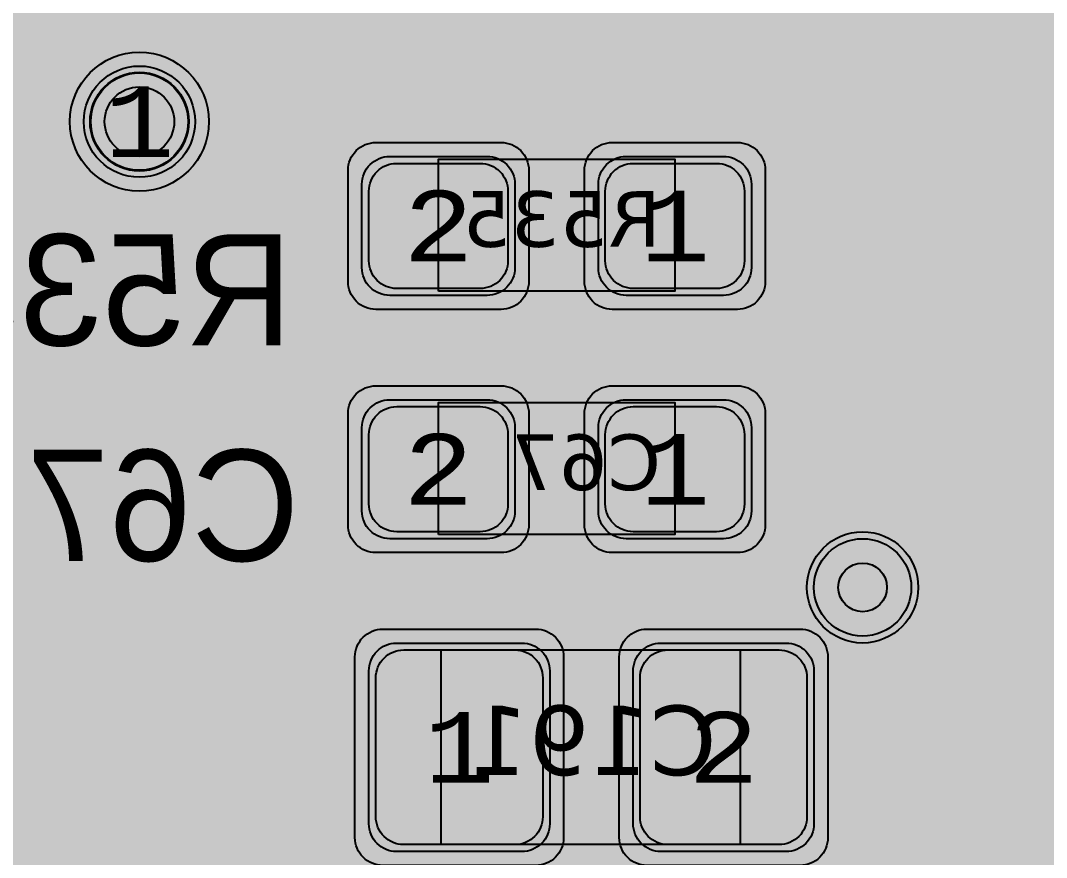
# Model space of a CAD drawing. Extents: x -28 to 199, y -61 to 255.
# Drawn here: x 37.64 to 45.02, y 69.96 to 75.98 of the extents above; entities that cross this region are included whole.
import ezdxf
from ezdxf.enums import TextEntityAlignment as Align

# ---------------------------------------------------------------- set-up
doc = ezdxf.new("R2010")
doc.units = 0
doc.header["$MEASUREMENT"] = 0
for name, color, linetype in [('ASSEMBLY_OUTLINES_BTM', 191, 'CONTINUOUS'), ('ASSEMBLY_PART_NUMBERS_BTM', 191, 'CONTINUOUS'), ('ASSEMBLY_REF_DES_BTM', 191, 'CONTINUOUS'), ('DRILL_DRAWING', 21, 'CONTINUOUS'), ('GENERATED_SILKSCREEN_BTM', 255, 'CONTINUOUS'), ('PART_HOLES_LAYER_2', 30, 'CONTINUOUS'), ('PART_HOLES_LAYER_3', 30, 'CONTINUOUS'), ('PART_HOLES_LAYER_BOTTOM', 30, 'CONTINUOUS'), ('PART_HOLES_LAYER_TOP', 30, 'CONTINUOUS'), ('PART_PADS_LAYER_2', 230, 'CONTINUOUS'), ('PART_PADS_LAYER_3', 81, 'CONTINUOUS'), ('PART_PADS_LAYER_BOTTOM', 10, 'CONTINUOUS'), ('PART_PADS_LAYER_TOP', 150, 'CONTINUOUS'), ('PART_PADS_SMD_BTM', 10, 'CONTINUOUS'), ('PIN_NUMBERS_BTM', 8, 'CONTINUOUS'), ('PIN_NUMBERS_TOP', 8, 'CONTINUOUS'), ('PLACEMENT_OUTLINES_BTM', 222, 'CONTINUOUS'), ('PLANE_DATA_LAYER_2', 230, 'CONTINUOUS'), ('PLANE_DATA_LAYER_BOTTOM', 10, 'CONTINUOUS'), ('PLANE_DATA_LAYER_TOP', 150, 'CONTINUOUS'), ('PLANE_SHAPES_LAYER_2', 230, 'CONTINUOUS'), ('PLANE_SHAPES_LAYER_3', 81, 'CONTINUOUS'), ('PLANE_SHAPES_LAYER_BOTTOM', 10, 'CONTINUOUS'), ('PLANE_SHAPES_LAYER_TOP', 150, 'CONTINUOUS'), ('SILKSCREEN_OUTLINES_BTM', 211, 'CONTINUOUS'), ('SILKSCREEN_REF_DES_BTM', 211, 'CONTINUOUS'), ('SOLDERMASK_PADS_BTM', 12, 'CONTINUOUS'), ('SOLDERMASK_PADS_TOP', 180, 'CONTINUOUS'), ('SOLDERPASTE_PADS_BTM', 12, 'CONTINUOUS'), ('TRACES_LAYER_2', 230, 'CONTINUOUS'), ('TRACES_LAYER_BOTTOM', 10, 'CONTINUOUS'), ('VIA_HOLES_LAYER_2', 30, 'CONTINUOUS'), ('VIA_HOLES_LAYER_3', 30, 'CONTINUOUS'), ('VIA_HOLES_LAYER_BOTTOM', 30, 'CONTINUOUS'), ('VIA_HOLES_LAYER_TOP', 30, 'CONTINUOUS'), ('VIA_PADS_LAYER_2', 230, 'CONTINUOUS'), ('VIA_PADS_LAYER_3', 81, 'CONTINUOUS'), ('VIA_PADS_LAYER_BOTTOM', 10, 'CONTINUOUS'), ('VIA_PADS_LAYER_TOP', 150, 'CONTINUOUS')]:
    doc.layers.add(name, color=color, linetype=linetype)
doc.styles.add('COURIER_NEW', font='COUR.TTF')
doc.styles.add('VERDANA', font='verdana.TTF')
doc.styles.add('VERIBEST_GERBER_0', font='txt')

msp = doc.modelspace()

# ---------------------------------------------------------------- hatches: boundary and pattern name
at = {"layer": 'ASSEMBLY_OUTLINES_BTM'}
h = msp.add_hatch(color=256, dxfattribs=at)
edge = h.paths.add_edge_path()
edge.add_arc((38.5, 75.25), 0.5, 0, 360)
at = {"layer": 'PART_HOLES_LAYER_2'}
h = msp.add_hatch(color=256, dxfattribs=at)
edge = h.paths.add_edge_path()
edge.add_arc((38.5, 75.25), 0.25, 0, 360)
at = {"layer": 'PART_HOLES_LAYER_3'}
h = msp.add_hatch(color=256, dxfattribs=at)
edge = h.paths.add_edge_path()
edge.add_arc((38.5, 75.25), 0.25, 0, 360)
at = {"layer": 'PART_HOLES_LAYER_BOTTOM'}
h = msp.add_hatch(color=256, dxfattribs=at)
edge = h.paths.add_edge_path()
edge.add_arc((38.5, 75.25), 0.25, 0, 360)
at = {"layer": 'PART_HOLES_LAYER_TOP'}
h = msp.add_hatch(color=256, dxfattribs=at)
edge = h.paths.add_edge_path()
edge.add_arc((38.5, 75.25), 0.25, 0, 360)
at = {"layer": 'PLANE_DATA_LAYER_2'}
h = msp.add_hatch(color=256, dxfattribs=at)
h.paths.add_polyline_path([(65.369302, 64.298799, -0.1463683674203885), (65.356784, 64.256954, 0.1463718273861734), (65.25, 63.9, 0.0863646660514256), (65.288214, 63.680414, -0.5191535251375334), (65.216494, 63.578472), (62.153101, 63.578472, 0.1989122151386115), (61.799548, 63.432025), (61.285791, 62.918268, -0.1989133663344686), (61.231909, 62.89595), (59.719998, 62.89595, -0.1989133663344515), (59.666116, 62.918268), (58.656252, 63.928132, 0.1989122151386167), (58.302699, 64.074579), (54.346907, 64.074579, -0.1989133663344758), (54.293025, 64.096897), (41.286369, 77.103553, 0.1989122151386104), (40.932816, 77.25), (38.853893, 77.25, -0.1385740107174436), (38.814013, 77.261269, 1.7877343018547802), (38.814013, 76.238731, -0.1385740107174436), (38.853893, 76.25), (40.694146, 76.25, -0.1989133663344516), (40.748028, 76.227682), (53.754684, 63.221026, 0.1989122151386167), (54.108237, 63.074579), (58.064029, 63.074579, -0.1989133663344758), (58.117911, 63.052261), (59.03997, 62.130202, -0.198909955685367), (59.062288, 62.076321), (59.062288, 62.07632, -0.414213562373095), (58.986088, 62.00012), (53.062481, 62.00012, -0.1989133663344686), (53.008599, 62.022438), (50.684772, 64.346265, 0.1989122151386141), (50.331219, 64.492712), (44.092712, 64.492712, 0.1989122151386104), (43.739159, 64.346265), (42.458985, 63.066091, -0.1650613667127268), (42.415061, 63.044426, 0.3763303779115919), (41.85, 62.4), (41.85, 62.399999, 0.9365272391993972), (43.144426, 62.31506, -0.165064708036731), (43.166091, 62.358985), (44.2775, 63.470394, -0.1989133663344515), (44.331382, 63.492712), (50.092549, 63.492712, -0.1989133663344758), (50.146431, 63.470394), (52.470257, 61.146567, 0.010332030357602), (52.485166, 61.132262, -0.6832300887908375), (52.433557, 61), (52.365446, 61, -0.1989133663344686), (52.311564, 61.022318), (50.775518, 62.558364, -0.0658860954308265), (50.763357, 62.574236, 1.3050575172076655), (49.875764, 61.686643, -0.0658860954308265), (49.891636, 61.674482), (50.436036, 61.130082, -0.198909955685367), (50.458354, 61.076201), (50.458354, 61.0762, -0.414213562373095), (50.382154, 61), (40.8262, 61, -0.414213562373095), (40.75, 61.0762), (40.75, 64.749992, 0.414213562373095), (40.749992, 64.75), (37.3262, 64.75, -0.414213562373095), (37.25, 64.8262), (37.25, 74.499992, 0.414213562373095), (37.249992, 74.5), (35.3262, 74.5, -0.414213562373095), (35.25, 74.5762), (35.25, 78.6738, -0.414213562373095), (35.3262, 78.75), (48.75, 78.749998), (50.46844, 78.749998, -0.1989133663344687), (50.522322, 78.72768), (54.477681, 74.772322, -0.1989099556853841), (54.499999, 74.718441), (54.499999, 68.782922, -0.6681819935815638), (54.369917, 68.729041), (53.022318, 70.07664, -0.198909955685367), (53, 70.130521), (53, 73.858005, -0.1650596066755281), (53.015739, 73.904383, 2.027417443028252), (51.984261, 73.904383, -0.1650596066755281), (52, 73.858005), (52, 69.891852, 0.1989122151386168), (52.146447, 69.538299), (54.477682, 67.207064, -0.198909955685367), (54.5, 67.153183), (54.5, 66.500008, 0.414213562373095), (54.500008, 66.5), (55.153182, 66.5, -0.1989133663344687), (55.207064, 66.477682), (57.163299, 64.521447, 0.1989122151386115), (57.516852, 64.375), (65.293102, 64.375, -0.414213562373095), (65.369302, 64.2988)], flags=0)
h.paths.add_polyline_path([(37.9, 75.25, -0.9999999999999999), (39.1, 75.25, -0.9999999999999999)], flags=0)
h.paths.add_polyline_path([(48.75, 70.75, -0.9999999999999999), (51.75, 70.75, -0.9999999999999999)], flags=0)
at = {"layer": 'PLANE_DATA_LAYER_BOTTOM'}
h = msp.add_hatch(color=256, dxfattribs=at)
h.paths.add_polyline_path([(104.25, 88.8262, -0.414213562373095), (104.1738, 88.75), (100.500008, 88.75, 0.414213562373095), (100.5, 88.749992), (100.5, 82.532603, -0.1989099556853327), (100.477682, 82.478722), (100.271278, 82.272318, -0.1989133663344827), (100.217396, 82.25), (67.750008, 82.25, 0.414213562373095), (67.75, 82.249992), (67.75, 77.0762, -0.414213562373095), (67.6738, 77), (66.500008, 77, 0.414213562373095), (66.5, 76.999992), (66.5, 66.5762, -0.414213562373095), (66.4238, 66.5), (54.5762, 66.5, -0.414213562373095), (54.5, 66.5762), (54.5, 75.749992, 0.414213562373095), (54.499992, 75.75), (44.5762, 75.75, -0.414213562373095), (44.5, 75.8262), (44.5, 77.6738, -0.414213562373095), (44.5762, 77.75), (66.4238, 77.75, -0.414213562373095), (66.5, 77.6738), (66.5, 77.250008, 0.414213562373095), (66.500008, 77.25), (67.499992, 77.25, 0.414213562373095), (67.5, 77.250008), (67.5, 82.4238, -0.414213562373095), (67.5762, 82.5), (100.249992, 82.5, 0.414213562373095), (100.25, 82.500008), (100.25, 97.0738, -0.414213562373095), (100.3262, 97.15), (101.5, 97.15, 0.414213562373095), (101.95, 97.6), (101.95, 99.9, 0.414213562373095), (101.5, 100.35), (100.3262, 100.35, -0.414213562373095), (100.25, 100.4262), (100.25, 102.1738, -0.414213562373095), (100.3262, 102.25), (104.1738, 102.25, -0.414213562373095), (104.25, 102.1738)], flags=0)
h.paths.add_polyline_path([(64.25, 68, 0.414213562373095), (65, 68.75), (65, 76.75, 0.414213562373095), (64.25, 77.5), (57.25, 77.5, 0.414213562373095), (56.5, 76.75), (56.5, 68.75, 0.414213562373095), (57.25, 68)], flags=0)
at = {"layer": 'PLANE_DATA_LAYER_TOP'}
h = msp.add_hatch(color=256, dxfattribs=at)
h.paths.add_polyline_path([(111.75, 80.8262, -0.414213562373095), (111.6738, 80.75), (109.250008, 80.75, 0.414213562373095), (109.25, 80.749992), (109.25, 74.5762, -0.414213562373095), (109.1738, 74.5), (106.250008, 74.5, 0.414213562373095), (106.25, 74.499992), (106.25, 58.5762, -0.414213562373095), (106.1738, 58.5), (91.260998, 58.5, -0.8191892513055452), (91.231587, 58.646495, 4.980872284116067), (90.768413, 58.646495, -0.8191892513055452), (90.739002, 58.5), (85.627645, 58.5, -0.7052298689045091), (85.579454, 58.635226, 2.806069179206526), (84.820546, 58.635226, -0.7052298689045632), (84.772355, 58.5), (74.738091, 58.5, -0.414213562373095), (74.661891, 58.5762), (74.661891, 58.576202, -0.0845267741895575), (74.666185, 58.60142, 1.1846780877137952), (73.5, 58.8, 0.156168028646284), (73.611557, 58.451541, -0.1561673594429766), (73.625725, 58.407287), (73.625725, 58.407286, -0.1989099556853499), (73.603407, 58.353405), (71.05268, 55.802678, -0.4272207627312284), (70.942589, 55.805111, 1.0451882421740346), (70.094889, 54.957411, -0.2104215113746756), (70.11964, 54.901202), (70.11964, 54.901201, -0.1989099556853499), (70.097322, 54.84732), (67.846595, 52.596593, -0.3664644965078018), (67.748459, 52.588443, 0.6098299178732617), (66.8, 52.1, 0.156168028646284), (66.911557, 51.751541, -0.1561673594429766), (66.925725, 51.707287), (66.925725, 51.707286, -0.198909955685367), (66.903407, 51.653405), (58.272322, 43.02232, -0.1989133663344686), (58.21844, 43.000002), (57.651201, 43.000001, -0.414213562373095), (57.575001, 43.076201), (57.575001, 43.090922, -0.3495987658072757), (57.634162, 43.165193, 8.831212691112645), (57.365839, 43.165192, -0.3496059429713885), (57.425001, 43.090921), (57.425001, 43.0762, -0.414213562373095), (57.348801, 43), (57.250008, 43, 0.414213562373095), (57.25, 42.999992), (57.25, 32.000008, 0.414213562373095), (57.250008, 32), (62.4238, 32, -0.414213562373095), (62.5, 31.9238), (62.5, 21.3262, -0.414213562373095), (62.4238, 21.25), (54.8262, 21.25, -0.414213562373095), (54.75, 21.3262), (54.75, 58.249992, 0.414213562373095), (54.749992, 58.25), (41.0762, 58.25, -0.414213562373095), (41, 58.3262), (41, 64.999992, 0.414213562373095), (40.999992, 65), (35.5762, 65, -0.414213562373095), (35.5, 65.0762), (35.5, 77.6738, -0.414213562373095), (35.5762, 77.75), (37.9, 77.75), (41.644816, 77.749999, -0.097042777552727), (41.673572, 77.744365, 0.1959338524423953), (42.126428, 77.744365, -0.097042777552727), (42.155184, 77.749999), (43.1488, 77.749999, -0.414213562373095), (43.225, 77.673799), (43.225, 77.659079, -0.349598765807256), (43.165839, 77.584808, 8.831237411175364), (43.434161, 77.584808, -0.3495987658072816), (43.375, 77.659079), (43.375, 77.673799, -0.414213562373095), (43.4512, 77.749999), (48.75, 77.749998), (51.46844, 77.749998, -0.1989133663344687), (51.522322, 77.72768), (53.823515, 75.426487, -0.1989099556853327), (53.845833, 75.372606), (53.845833, 75.372605, -0.4447620489809358), (53.761786, 75.29681, 0.4328609731468924), (53.100478, 74.723943, -0.6908505378841184), (52.965252, 74.678868, 5.469559793701535), (53.099522, 74.276058, -0.690854296099147), (53.234748, 74.321132, 0.7057044927876465), (54.3, 74.699999), (54.3, 74.7, 0.0257956084643915), (54.29681, 74.761786, -0.0257922108060338), (54.296405, 74.769632), (54.296405, 74.769634, -0.6681819935815638), (54.426487, 74.823515), (54.47768, 74.772322, -0.198909955685367), (54.499998, 74.718441), (54.499998, 74.71844), (54.5, 66.500008, 0.414213562373095), (54.500008, 66.5), (58.539002, 66.5, -0.8191892513055452), (58.568413, 66.353505, 4.980872284116137), (59.031587, 66.353505, -0.8191892513055452), (59.060998, 66.5), (64.339002, 66.5, -0.8191892513054732), (64.368413, 66.353505, 4.980872284116205), (64.831587, 66.353505, -0.8191892513055452), (64.860998, 66.5), (66.499992, 66.5, 0.414213562373095), (66.5, 66.500008), (66.5, 69.639002, -0.819178711171439), (66.646495, 69.668413, 0.8191874026406359), (67.8, 69.899999), (67.8, 69.900001, 0.8191874026406359), (66.646495, 70.131587, -0.8191787111715169), (66.5, 70.160998), (66.5, 73.539002, -0.8191787111715169), (66.646495, 73.568413, 0.8191874026406359), (67.8, 73.799999), (67.8, 73.800001, 0.8191874026406268), (66.646495, 74.031587, -0.8191787111715887), (66.5, 74.060998), (66.5, 76.139002, -0.819178711171439), (66.646495, 76.168413, 0.6680589136901456), (67.755068, 76.172186, -0.6118675271671993), (67.890295, 76.183455, 2.2763893884955824), (68.127795, 77.0347, -0.3496070428872791), (68.034767, 77.053729), (68.017742, 77.074091, -0.1758758847909364), (68, 77.122969), (68, 81.006368, -0.5692974724252954), (68.112689, 81.073263, 0.3131902069108925), (68.793238, 81.146829, -0.5611690582058941), (68.917195, 81.107388, 1.7916596536806344), (69.634161, 81.834808, -0.3495987658072816), (69.575, 81.909079), (69.575, 81.9238, -0.414213562373095), (69.6512, 82), (70.406367, 82, -0.414213562373095), (70.482567, 81.9238), (70.482567, 81.923799, -0.125487114009819), (70.473263, 81.887311, 1.6845447419885715), (71.526737, 81.887311, -0.1254871140098189), (71.517433, 81.923799), (71.517433, 81.9238, -0.414213562373095), (71.593633, 82), (73.306367, 82, -0.414213562373095), (73.382567, 81.9238), (73.382567, 81.923799, -0.125487114009819), (73.373263, 81.887311, 1.6845447419885604), (74.426737, 81.887311, -0.1254871140098189), (74.417433, 81.923799), (74.417433, 81.9238, -0.414213562373095), (74.493633, 82), (79.206367, 82, -0.414213562373095), (79.282567, 81.9238), (79.282567, 81.923799, -0.125487114009819), (79.273263, 81.887311, 1.6845447419885715), (80.326737, 81.887311, -0.1254871140098189), (80.317433, 81.923799), (80.317433, 81.9238, -0.414213562373095), (80.393633, 82), (82.306367, 82, -0.414213562373095), (82.382567, 81.9238), (82.382567, 81.923799, -0.125487114009819), (82.373263, 81.887311, 1.6845447419885604), (83.426737, 81.887311, -0.1254871140098189), (83.417433, 81.923799), (83.417433, 81.9238, -0.414213562373095), (83.493633, 82), (84.906367, 82, -0.414213562373095), (84.982567, 81.9238), (84.982567, 81.923799, -0.125487114009819), (84.973263, 81.887311, 1.6845447419885715), (86.026737, 81.887311, -0.1254871140098189), (86.017433, 81.923799), (86.017433, 81.9238, -0.414213562373095), (86.093633, 82), (87.206367, 82, -0.414213562373095), (87.282567, 81.9238), (87.282567, 81.923799, -0.125487114009819), (87.273263, 81.887311, 1.6845447419885715), (88.326737, 81.887311, -0.1254871140098189), (88.317433, 81.923799), (88.317433, 81.9238, -0.414213562373095), (88.393633, 82), (89.506367, 82, -0.414213562373095), (89.582567, 81.9238), (89.582567, 81.923799, -0.125487114009819), (89.573263, 81.887311, 1.6845447419885604), (90.626737, 81.887311, -0.1254871140098189), (90.617433, 81.923799), (90.617433, 81.9238, -0.414213562373095), (90.693633, 82), (92.506367, 82, -0.414213562373095), (92.582567, 81.9238), (92.582567, 81.923799, -0.125487114009819), (92.573263, 81.887311, 1.6845447419885604), (93.626737, 81.887311, -0.1254871140098189), (93.617433, 81.923799), (93.617433, 81.9238, -0.414213562373095), (93.693633, 82), (95.006367, 82, -0.414213562373095), (95.082567, 81.9238), (95.082567, 81.923799, -0.125487114009819), (95.073263, 81.887311, 1.6845447419885604), (96.126737, 81.887311, -0.1254871140098189), (96.117433, 81.923799), (96.117433, 81.9238, -0.414213562373095), (96.193633, 82), (98.006367, 82, -0.414213562373095), (98.082567, 81.9238), (98.082567, 81.923799, -0.125487114009819), (98.073263, 81.887311, 1.6845447419885604), (99.126737, 81.887311, -0.1254871140098189), (99.117433, 81.923799), (99.117433, 81.9238, -0.414213562373095), (99.193633, 82), (100.999992, 82, 0.414213562373095), (101, 82.000008), (101, 83.506368, -0.5692974724252954), (101.112689, 83.573263, 1.6845419344154215), (101.112689, 84.626737, -0.5692974724253249), (101, 84.693632), (101, 85.506368, -0.5692974724252954), (101.112689, 85.573263, 0.7482378460620283), (101.926737, 86.387311, -0.1254871140098189), (101.917433, 86.423799), (101.917433, 86.4238, -0.414213562373095), (101.993633, 86.5), (106.499992, 86.5, 0.414213562373095), (106.5, 86.500008), (106.5, 87.806368, -0.5692974724253249), (106.612689, 87.873263, 1.6845419344154215), (106.612689, 88.926737, -0.5692974724252955), (106.5, 88.993632), (106.5, 93.406368, -0.5692974724252954), (106.612689, 93.473263, 0.5692943080699557), (107.5, 94), (107.5, 94.000001, 0.1709766412307431), (107.367539, 94.376043, -0.6297966940639971), (107.426916, 94.5), (108.260758, 94.5, -0.5383921361414342), (108.330801, 94.393793, 1.5163124244314785), (110.169199, 94.393793, -0.5383921361414342), (110.239242, 94.5), (110.4238, 94.5, -0.414213562373095), (110.5, 94.4238), (110.5, 88.264721, -0.1989099556853327), (110.477682, 88.21084), (109.188284, 86.921442, -0.2121765103082068), (109.130525, 86.899223, 0.840199213847622), (108.867796, 85.746754, -0.4719753211119933), (108.901602, 85.634066, 0.1487064000211908), (108.8, 85.300001), (108.8, 85.3, 0.9999999999999999), (110, 85.3, 0.0464115283870988), (109.989705, 85.410671, -0.0464145013318578), (109.988397, 85.424727), (109.988397, 85.424728, -0.4296417848251862), (110.068587, 85.500823, 0.138812761679958), (110.387311, 85.573263, -0.5692974724252954), (110.5, 85.506368), (110.5, 84.578893, -0.1989099556853327), (110.477682, 84.525012), (104.101988, 78.149318, -0.1989133663344686), (104.048106, 78.127), (95.48072, 78.127, 0.1989121654681736), (95.214141, 78.016579), (92.79688, 75.599318, -0.1989133663344686), (92.742998, 75.577), (88.101853, 75.577, -0.2121757463619588), (88.0453, 75.60213, 0.6867435445248404), (87, 75.200001), (87, 75.199999, 0.6867435445248404), (88.0453, 74.79787, -0.2121757463619228), (88.101853, 74.823), (92.93072, 74.823, 0.1989121654681668), (93.197299, 74.933421), (95.61456, 77.350682, -0.1989133663344687), (95.668442, 77.373), (104.235828, 77.373, 0.1989121654681737), (104.502407, 77.483421), (110.369918, 83.350932, -0.6681819935815638), (110.5, 83.297051), (110.5, 82.000008, 0.414213562373095), (110.500008, 82), (111.6738, 82, -0.414213562373095), (111.75, 81.9238)], flags=0)
h.paths.add_polyline_path([(37.9, 75.25, -0.9999999999999999), (39.1, 75.25, -0.9999999999999999)], flags=0)
h.paths.add_polyline_path([(37.9, 76.75, -0.9999999999999999), (39.1, 76.75, -0.9999999999999999)], flags=0)
h.paths.add_polyline_path([(41.9, 62.4, -0.9999999999999999), (43.1, 62.4, -0.9999999999999999)], flags=0)
h.paths.add_polyline_path([(43.1, 71.9, -0.9999999999999999), (44.300000000000004, 71.9, -0.9999999999999999)], flags=0)
h.paths.add_polyline_path([(49.6, 62.25, -0.9999999999999999), (50.800000000000004, 62.25, -0.9999999999999999)], flags=0)
h.paths.add_polyline_path([(49.8, 65.3, -0.9999999999999999), (51, 65.3, -0.9999999999999999)], flags=0)
h.paths.add_polyline_path([(48.75, 70.75, -0.9999999999999999), (51.75, 70.75, -0.9999999999999999)], flags=0)
h.paths.add_polyline_path([(53.1, 65.8, -0.9999999999999999), (54.300000000000004, 65.8, -0.9999999999999999)], flags=0)
h.paths.add_polyline_path([(53.1, 70, -0.9999999999999999), (54.300000000000004, 70, -0.9999999999999999)], flags=0)
h.paths.add_polyline_path([(56.199999999999996, 52.7, -0.9999999999999999), (57.4, 52.7, -0.9999999999999999)], flags=0)
h.paths.add_polyline_path([(56.6, 62.5, -0.9999999999999999), (57.800000000000004, 62.5, -0.9999999999999999)], flags=0)
h.paths.add_polyline_path([(57.449999999999996, 25.95, -0.9999999999999999), (58.65, 25.95, -0.9999999999999999)], flags=0)
h.paths.add_polyline_path([(58.25, 47.25, -0.9999999999999999), (61.25, 47.25, -0.9999999999999999)], flags=0)
h.paths.add_polyline_path([(60.1, 63.5, -0.9999999999999999), (61.300000000000004, 63.5, -0.9999999999999999)], flags=0)
h.paths.add_polyline_path([(61.9, 53.8, -0.9999999999999999), (63.1, 53.8, -0.9999999999999999)], flags=0)
h.paths.add_polyline_path([(63.99999999999999, 52, -0.9999999999999999), (65.19999999999999, 52, -0.9999999999999999)], flags=0)
h.paths.add_polyline_path([(65.10000000000001, 61.5, -0.9999999999999999), (66.3, 61.5, -0.9999999999999999)], flags=0)
h.paths.add_polyline_path([(65.30000000000001, 63.9, -0.9999999999999999), (66.5, 63.9, -0.9999999999999999)], flags=0)
h.paths.add_polyline_path([(66.60000000000001, 65.8, -0.9999999999999999), (67.8, 65.8, -0.9999999999999999)], flags=0)
h.paths.add_polyline_path([(67.4, 67.9, -0.9999999999999999), (68.6, 67.9, -0.9999999999999999)], flags=0)
h.paths.add_polyline_path([(70.9, 76.6, -0.9999999999999999), (72.1, 76.6, -0.9999999999999999)], flags=0)
h.paths.add_polyline_path([(71.80000000000001, 71.2, -0.9999999999999999), (73, 71.2, -0.9999999999999999)], flags=0)
h.paths.add_polyline_path([(71.95, 78.1, -0.9999999999999999), (73.14999999999999, 78.1, -0.9999999999999999)], flags=0)
h.paths.add_polyline_path([(73.60000000000001, 61.7, -0.9999999999999999), (74.8, 61.7, -0.9999999999999999)], flags=0)
h.paths.add_polyline_path([(74.7, 75.2, -0.9999999999999999), (75.89999999999999, 75.2, -0.9999999999999999)], flags=0)
h.paths.add_polyline_path([(77, 79.1, -0.9999999999999999), (78.19999999999999, 79.1, -0.9999999999999999)], flags=0)
h.paths.add_polyline_path([(80.4, 70.75, -0.9999999999999999), (81.6, 70.75, -0.9999999999999999)], flags=0)
h.paths.add_polyline_path([(81.711979, 59.850951, 3.11710032316846), (81.711979, 60.549049, -0.5142243253660422), (81.588021, 60.549049, 3.11710032316846), (81.588021, 59.850951, -0.5142243253660421)], flags=0)
h.paths.add_polyline_path([(83.10000000000001, 71.1, -0.9999999999999999), (84.3, 71.1, -0.9999999999999999)], flags=0)
h.paths.add_polyline_path([(83.4, 76.65, -0.9999999999999999), (84.6, 76.65, -0.9999999999999999)], flags=0)
h.paths.add_polyline_path([(84.9, 67.75, -0.9999999999999999), (86.1, 67.75, -0.9999999999999999)], flags=0)
h.paths.add_polyline_path([(85.10000000000001, 69.85, -0.9999999999999999), (86.3, 69.85, -0.9999999999999999)], flags=0)
h.paths.add_polyline_path([(86, 71.4, -0.9999999999999999), (87.19999999999999, 71.4, -0.9999999999999999)], flags=0)
h.paths.add_polyline_path([(87.226612, 78.223985, -0.5393332197642511), (87.182591, 78.343481, 2.6149685368234787), (86.398499, 78.181255, -0.2671722895712593), (86.436408, 78.115375), (86.436408, 78.115374, -0.237882998012536), (86.405508, 78.054101, 4.55071419752877)], flags=0)
h.paths.add_polyline_path([(86.9, 73.6, -0.9999999999999999), (88.1, 73.6, -0.9999999999999999)], flags=0)
h.paths.add_polyline_path([(87.10000000000001, 61.4, -0.9999999999999999), (88.3, 61.4, -0.9999999999999999)], flags=0)
h.paths.add_polyline_path([(88.60000000000001, 66.35, -0.9999999999999999), (89.8, 66.35, -0.9999999999999999)], flags=0)
h.paths.add_polyline_path([(88.60000000000001, 70.95, -0.9999999999999999), (89.8, 70.95, -0.9999999999999999)], flags=0)
h.paths.add_polyline_path([(90.2, 62.4, -0.9999999999999999), (91.39999999999999, 62.4, -0.9999999999999999)], flags=0)
h.paths.add_polyline_path([(91.9, 67.8, -0.9999999999999999), (93.1, 67.8, -0.9999999999999999)], flags=0)
h.paths.add_polyline_path([(93.10000000000001, 60.2, -0.9999999999999999), (94.3, 60.2, -0.9999999999999999)], flags=0)
h.paths.add_polyline_path([(93.5, 68.4, -0.9999999999999999), (94.69999999999999, 68.4, -0.9999999999999999)], flags=0)
h.paths.add_polyline_path([(94.60000000000001, 75.3, -0.9999999999999999), (95.8, 75.3, -0.9999999999999999)], flags=0)
h.paths.add_polyline_path([(94.7, 65.5, -0.9999999999999999), (95.89999999999999, 65.5, -0.9999999999999999)], flags=0)
h.paths.add_polyline_path([(95.5, 72.6, -0.9999999999999999), (96.69999999999999, 72.6, -0.9999999999999999)], flags=0)
h.paths.add_polyline_path([(96.10000000000001, 61.5, -0.9999999999999999), (97.3, 61.5, -0.9999999999999999)], flags=0)
h.paths.add_polyline_path([(96.30000000000001, 69.8, -0.9999999999999999), (97.5, 69.8, -0.9999999999999999)], flags=0)
h.paths.add_polyline_path([(96.30000000000001, 76.3, -0.9999999999999999), (97.5, 76.3, -0.9999999999999999)], flags=0)
h.paths.add_polyline_path([(98.2, 80.2, -0.9999999999999999), (99.39999999999999, 80.2, -0.9999999999999999)], flags=0)
h.paths.add_polyline_path([(98.9, 72.3, -0.9999999999999999), (100.1, 72.3, -0.9999999999999999)], flags=0)
h.paths.add_polyline_path([(100.10000000000001, 74.7, -0.9999999999999999), (101.3, 74.7, -0.9999999999999999)], flags=0)
h.paths.add_polyline_path([(101.165934, 65.501602, 0.5998704445959449), (102.1, 65.999999), (102.1, 66, 0.8187209481519998), (100.946754, 66.232204, -0.4719693884571701), (100.834066, 66.198398, 0.5430763090114091), (99.908776, 65.802249, -0.6512916037551323), (99.77355, 65.768443, 0.7140536735921964), (98.7, 65.4), (98.7, 65.399996, 0.917844148640831), (99.891224, 65.29775, -0.6512879159984512), (100.02645, 65.331557, 0.5735581643487523), (101.053246, 65.467796, -0.4719693884571702)], flags=0)
h.paths.add_polyline_path([(100.9, 79.2, -0.9999999999999999), (102.1, 79.2, -0.9999999999999999)], flags=0)
h.paths.add_polyline_path([(103.4, 85.5, -0.9999999999999999), (104.6, 85.5, -0.9999999999999999)], flags=0)
h.paths.add_polyline_path([(103.60000000000001, 79.7, -0.9999999999999999), (104.8, 79.7, -0.9999999999999999)], flags=0)
h.paths.add_polyline_path([(104.80000000000001, 71.9, -0.9999999999999999), (106, 71.9, -0.9999999999999999)], flags=0)
h.paths.add_polyline_path([(105.60000000000001, 81.8, -0.9999999999999999), (106.8, 81.8, -0.9999999999999999)], flags=0)
h.paths.add_polyline_path([(107.5, 83.9, -0.9999999999999999), (108.69999999999999, 83.9, -0.9999999999999999)], flags=0)
h.paths.add_polyline_path([(108.25, 91, -0.9999999999999999), (110.25, 91, -0.9999999999999999)], flags=0)
at = {"layer": 'PLANE_SHAPES_LAYER_2'}
msp.add_hatch(color=256, dxfattribs=at).paths.add_polyline_path([(111.75, 80.75), (110, 80.75), (110, 74), (106.25, 74), (106.25, 58.5), (74.75, 58.5), (67.25, 51), (67.25, 23.75), (56.5, 23.75), (56.5, 31.25), (63.5, 31.25), (63.5, 41.5), (56.5, 41.5), (56.5, 61), (40.75, 61), (40.75, 64.75), (37.25, 64.75), (37.25, 74.5), (35.25, 74.5), (35.25, 78.75), (50.5, 78.75), (54.5, 74.75), (54.5, 66.5), (66.5, 66.5), (66.5, 77), (68, 77), (68, 82), (101, 82), (101, 86.5), (106.5, 86.5), (106.5, 94.5), (110.5, 94.5), (110.5, 82), (111.75, 82)], flags=0)
at = {"layer": 'PLANE_SHAPES_LAYER_3'}
msp.add_hatch(color=256, dxfattribs=at).paths.add_polyline_path([(111.75, 80.75), (110, 80.75), (110, 74), (106.25, 74), (106.25, 58.5), (74.75, 58.5), (67.25, 51), (67.25, 23.75), (56.5, 23.75), (56.5, 31.25), (63.5, 31.25), (63.5, 41.5), (56.5, 41.5), (56.5, 61), (40.75, 61), (40.75, 64.75), (37.25, 64.75), (37.25, 74.5), (35.25, 74.5), (35.25, 78.75), (50.5, 78.75), (54.5, 74.75), (54.5, 66.5), (66.5, 66.5), (66.5, 77), (68, 77), (68, 82), (101, 82), (101, 86.5), (106.5, 86.5), (106.5, 94.5), (110.5, 94.5), (110.5, 82), (111.75, 82)], flags=0)
at = {"layer": 'PLANE_SHAPES_LAYER_TOP'}
msp.add_hatch(color=256, dxfattribs=at).paths.add_polyline_path([(111.75, 80.75), (109.25, 80.75), (109.25, 74.5), (106.25, 74.5), (106.25, 58.5), (59.5, 58.5), (59.5, 44.25), (58.25, 43), (54.75, 43), (54.75, 58.25), (41, 58.25), (41, 65), (35.5, 65), (35.5, 77.75), (51.5, 77.75), (54.5, 74.75), (54.5, 66.5), (66.5, 66.5), (66.5, 77), (68, 77), (68, 82), (101, 82), (101, 86.5), (106.5, 86.5), (106.5, 94.5), (110.5, 94.5), (110.5, 82), (111.75, 82)], flags=0)
at = {"layer": 'VIA_HOLES_LAYER_2'}
h = msp.add_hatch(color=256, dxfattribs=at)
edge = h.paths.add_edge_path()
edge.add_arc((43.7, 71.9), 0.175, 0, 360)
at = {"layer": 'VIA_HOLES_LAYER_3'}
h = msp.add_hatch(color=256, dxfattribs=at)
edge = h.paths.add_edge_path()
edge.add_arc((43.7, 71.9), 0.175, 0, 360)
at = {"layer": 'VIA_HOLES_LAYER_BOTTOM'}
h = msp.add_hatch(color=256, dxfattribs=at)
edge = h.paths.add_edge_path()
edge.add_arc((43.7, 71.9), 0.175, 0, 360)
at = {"layer": 'VIA_HOLES_LAYER_TOP'}
h = msp.add_hatch(color=256, dxfattribs=at)
edge = h.paths.add_edge_path()
edge.add_arc((43.7, 71.9), 0.175, 0, 360)

# ---------------------------------------------------------------- linework, layer by layer
at = {"layer": 'ASSEMBLY_OUTLINES_BTM'}
for points in [[(40.65, 74.03), (40.65, 74.98), (42.35, 74.98), (42.35, 74.03)], [(40.65, 72.28), (40.65, 73.23), (42.35, 73.23), (42.35, 72.28)], [(40.67, 70.05), (40.67, 71.45), (42.82, 71.45), (42.82, 70.05)]]:
    msp.add_lwpolyline(points, close=True, dxfattribs=at)
msp.add_circle((38.5, 75.25), 0.5, dxfattribs=at)
at = {"layer": 'GENERATED_SILKSCREEN_BTM', "const_width": 0.15}
msp.add_lwpolyline([(38, 75.25, -1), (39, 75.25, -1)], format="xyb", close=True, dxfattribs=at)
for points in [[(41.792098, 74.980005, 1.22306e-05), (41.792089, 74.979995), (41.207911, 74.979995, 1.22306e-05), (41.207902, 74.980005), (41.792098, 74.980005)], [(41.783844, 74.029995), (41.216156, 74.029995, 1.1642e-05), (41.216164, 74.030005), (41.783836, 74.030005, 1.1642e-05), (41.783844, 74.029995)], [(41.792098, 73.230005, 1.22306e-05), (41.792089, 73.229995), (41.207911, 73.229995, 1.22306e-05), (41.207902, 73.230005), (41.792098, 73.230005)], [(41.783844, 72.279995), (41.216156, 72.279995, 1.1642e-05), (41.216164, 72.280005), (41.783836, 72.280005, 1.1642e-05), (41.783844, 72.279995)], [(42.019515, 71.450005, 1.10969e-05), (42.019508, 71.449995), (41.480492, 71.449995, 1.10969e-05), (41.480485, 71.450005), (42.019515, 71.450005)], [(42.019515, 70.049995), (41.480485, 70.049995, 1.10969e-05), (41.480492, 70.050005), (42.019508, 70.050005, 1.10969e-05), (42.019515, 70.049995)]]:
    msp.add_lwpolyline(points, format="xyb", dxfattribs=at)
for points in [[(37.5656, 74.3936), (37.824, 74.3936), (37.9544, 74.2872), (37.96, 74.2856), (37.9656, 74.2864), (37.9704, 74.2888), (37.9744, 74.2936), (37.9776, 74.2984), (37.9784, 74.304), (37.9784, 74.3072), (37.9776, 74.3096), (37.976, 74.312), (37.9736, 74.3136), (37.8384, 74.4232), (37.836, 74.424), (37.8336, 74.4248), (37.8328, 74.4256), (37.8296, 74.4264), (37.56, 74.4264)], [(38.5856, 74.1512), (38.5888, 74.1504), (38.5912, 74.1496), (38.5944, 74.148), (38.7032, 74.06), (38.7032, 74.3936), (38.1808, 74.3936), (38.1752, 74.3952), (38.1704, 74.3984), (38.168, 74.404), (38.1672, 74.4096), (38.168, 74.416), (38.1704, 74.4208), (38.1752, 74.4248), (38.1808, 74.4264), (38.7208, 74.4264), (38.7264, 74.4248), (38.7312, 74.4208), (38.7352, 74.416), (38.7368, 74.4104), (38.7368, 74.0256), (38.736, 74.02), (38.7336, 74.016), (38.7304, 74.0136), (38.7248, 74.012), (38.7216, 74.0104), (38.7176, 74.0096), (38.7136, 74.0104), (38.7104, 74.0128), (38.58, 74.1192), (38.3216, 74.1192), (38.1968, 74.0176), (38.1968, 73.76), (38.3216, 73.66), (38.58, 73.66), (38.7104, 73.7656), (38.716, 73.768), (38.7208, 73.768), (38.7264, 73.7648), (38.7304, 73.7608), (38.7336, 73.7552), (38.7352, 73.7496), (38.7344, 73.7464), (38.7336, 73.744), (38.732, 73.7416), (38.7296, 73.74), (38.5944, 73.6296), (38.592, 73.628), (38.5888, 73.628), (38.5856, 73.6264), (38.316, 73.6264), (38.3144, 73.6264), (38.3128, 73.6272), (38.312, 73.6272), (38.3104, 73.628), (38.3088, 73.628), (38.3056, 73.6296), (38.1704, 73.74), (38.168, 73.7424), (38.1672, 73.744), (38.1656, 73.7488), (38.1648, 73.752), (38.1648, 74.0256), (38.1656, 74.0288), (38.1672, 74.0336), (38.1672, 74.0352), (38.1688, 74.036), (38.1696, 74.0376), (38.1704, 74.0392), (38.3056, 74.148), (38.3096, 74.1496), (38.3128, 74.1504), (38.316, 74.1512), (38.5856, 74.1512)], [(38.9256, 74.1224), (38.9232, 74.124), (38.9224, 74.128), (38.9208, 74.132), (38.92, 74.136), (38.92, 74.3008), (38.9208, 74.3048), (38.9224, 74.3072), (38.9224, 74.3096), (38.9232, 74.3104), (38.9248, 74.3112), (38.9256, 74.3128), (39.0616, 74.4232), (39.0656, 74.4248), (39.0688, 74.4256), (39.072, 74.4264), (39.4752, 74.4264), (39.4824, 74.4248), (39.4872, 74.4208), (39.4912, 74.416), (39.4928, 74.4104), (39.4928, 73.6424), (39.4912, 73.636), (39.4872, 73.632), (39.4824, 73.6296), (39.4768, 73.6288), (39.4704, 73.6296), (39.4648, 73.632), (39.4608, 73.636), (39.4592, 73.6424), (39.4592, 74.0104), (39.0832, 74.0104), (38.952, 73.6376), (38.9488, 73.632), (38.9432, 73.6288), (38.9376, 73.628), (38.932, 73.6296), (38.9272, 73.632), (38.9232, 73.636), (38.9216, 73.6416), (38.9224, 73.648), (39.0536, 74.0208), (38.9256, 74.1224)], [(39.4592, 74.3936), (39.0768, 74.3936), (38.952, 74.2928), (38.952, 74.144), (39.0768, 74.0424), (39.4592, 74.0424), (39.4592, 74.3936)], [(37.4144, 74.1224), (37.532, 74.0264), (37.4144, 73.9304)], [(37.564, 74.0104), (37.6968, 74.0104), (37.7032, 74.012), (37.7072, 74.0152), (37.7096, 74.0208), (37.7104, 74.0264), (37.7096, 74.032), (37.7072, 74.0368), (37.7032, 74.0408), (37.6968, 74.0424), (37.564, 74.0424)], [(37.8384, 73.6296), (37.9736, 73.7392), (37.976, 73.7408), (37.9776, 73.7432), (37.9784, 73.7456), (37.9784, 73.748), (37.9776, 73.7536), (37.9744, 73.7592), (37.9704, 73.7632), (37.9656, 73.7664), (37.96, 73.7672), (37.9544, 73.7656), (37.824, 73.6592), (37.5656, 73.6592)], [(37.56, 73.6264), (37.8296, 73.6264), (37.8328, 73.6272), (37.836, 73.628), (37.8384, 73.6296)], [(37.4768, 72.8764), (38.0168, 72.8764), (38.0224, 72.8748), (38.0272, 72.8708), (38.0296, 72.866), (38.0304, 72.8596), (38.0296, 72.854), (38.0272, 72.8484), (38.0224, 72.8444), (38.0168, 72.8436), (37.504, 72.8436), (37.9216, 72.1004)], [(37.9216, 72.1004), (37.9232, 72.0948), (37.9224, 72.0892), (37.9192, 72.0844), (37.9144, 72.0812), (37.9088, 72.0796), (37.9032, 72.0788), (37.8984, 72.0804), (37.8944, 72.0852), (37.4632, 72.8524)], [(38.3568, 72.8732), (38.2224, 72.7636), (38.2192, 72.7596), (38.2176, 72.7532), (38.2184, 72.7484), (38.22, 72.7444), (38.2224, 72.7412), (38.2264, 72.738), (38.2304, 72.7356), (38.2344, 72.7348), (38.2384, 72.7348), (38.2416, 72.7372), (38.3728, 72.8436), (38.632, 72.8436), (38.7552, 72.7428), (38.7552, 72.4556), (38.6464, 72.5444), (38.6432, 72.5452), (38.6416, 72.546), (38.6408, 72.546), (38.6408, 72.5468), (38.6368, 72.5476), (38.3672, 72.5476), (38.364, 72.5468), (38.364, 72.546), (38.3624, 72.546), (38.36, 72.5452), (38.3576, 72.5444), (38.2224, 72.4356), (38.2216, 72.4332), (38.22, 72.4324), (38.2192, 72.4316), (38.2192, 72.43), (38.2176, 72.4244), (38.2168, 72.422), (38.2168, 72.202), (38.2176, 72.198), (38.2192, 72.1948), (38.22, 72.1916), (38.2224, 72.1892), (38.3568, 72.0796), (38.3608, 72.078), (38.3616, 72.0772), (38.364, 72.0772), (38.3648, 72.0764), (38.3656, 72.0764), (38.3672, 72.0764), (38.6368, 72.0764), (38.64, 72.0772), (38.6432, 72.078), (38.6464, 72.0796), (38.7808, 72.1892), (38.7832, 72.1908), (38.784, 72.1916), (38.7856, 72.194), (38.7872, 72.1996), (38.788, 72.202), (38.788, 72.7508), (38.7872, 72.7548), (38.7856, 72.758), (38.784, 72.7596), (38.7832, 72.7612), (38.7808, 72.7636), (38.6464, 72.8732), (38.6432, 72.874), (38.6416, 72.8748), (38.64, 72.8756), (38.6368, 72.8764), (38.3672, 72.8764), (38.364, 72.8756), (38.3624, 72.8748), (38.36, 72.874), (38.3568, 72.8732)], [(39.4008, 72.0796), (39.5352, 72.1892), (39.5392, 72.1916), (39.54, 72.1948), (39.5416, 72.198), (39.5424, 72.202), (39.5424, 72.7508), (39.5416, 72.7548), (39.54, 72.758), (39.5384, 72.7596), (39.5376, 72.7612), (39.536, 72.7636), (39.4008, 72.8732), (39.3984, 72.874), (39.396, 72.8748), (39.3952, 72.8756), (39.392, 72.8764), (39.1224, 72.8764), (39.1184, 72.8756), (39.1168, 72.8748), (39.1144, 72.874), (39.112, 72.8732), (38.9768, 72.7636), (38.9736, 72.7596), (38.972, 72.7532), (38.9728, 72.7484), (38.9744, 72.7444), (38.9768, 72.7412), (38.9808, 72.738), (38.9848, 72.7356), (38.9888, 72.7348), (38.9928, 72.7348), (38.996, 72.7372), (39.128, 72.8436), (39.3864, 72.8436), (39.5096, 72.7428), (39.5096, 72.21), (39.3864, 72.1092), (39.128, 72.1092), (38.996, 72.2156), (38.9928, 72.2172), (38.9888, 72.218), (38.9848, 72.2172), (38.9808, 72.2148), (38.9768, 72.2116), (38.9744, 72.2076), (38.9728, 72.2028), (38.972, 72.198), (38.9736, 72.1932), (38.9768, 72.1892), (39.112, 72.0796), (39.1152, 72.078), (39.116, 72.0772), (39.1184, 72.0772), (39.1192, 72.0764), (39.12, 72.0764), (39.1224, 72.0764), (39.392, 72.0764), (39.3952, 72.0772), (39.3984, 72.078), (39.4008, 72.0796)], [(38.7552, 72.414), (38.7552, 72.21), (38.632, 72.1092), (38.3736, 72.1092), (38.2488, 72.21), (38.2488, 72.414), (38.3736, 72.5156), (38.632, 72.5156), (38.7552, 72.414)]]:
    msp.add_lwpolyline(points, dxfattribs=at)
at = {"layer": 'PART_HOLES_LAYER_2'}
msp.add_circle((38.5, 75.25), 0.25, dxfattribs=at)
at = {"layer": 'PART_HOLES_LAYER_3'}
msp.add_circle((38.5, 75.25), 0.25, dxfattribs=at)
at = {"layer": 'PART_HOLES_LAYER_BOTTOM'}
msp.add_circle((38.5, 75.25), 0.25, dxfattribs=at)
at = {"layer": 'PART_HOLES_LAYER_TOP'}
msp.add_circle((38.5, 75.25), 0.25, dxfattribs=at)
at = {"layer": 'PART_PADS_LAYER_2'}
msp.add_circle((38.5, 75.25), 0.35, dxfattribs=at)
at = {"layer": 'PART_PADS_LAYER_3'}
msp.add_circle((38.5, 75.25), 0.35, dxfattribs=at)
at = {"layer": 'PART_PADS_LAYER_BOTTOM'}
msp.add_circle((38.5, 75.25), 0.35, dxfattribs=at)
at = {"layer": 'PART_PADS_LAYER_TOP'}
msp.add_circle((38.5, 75.25), 0.35, dxfattribs=at)
at = {"layer": 'PART_PADS_SMD_BTM'}
for points in [[(41.2, 74.2, -0.4142135624), (41, 74), (40.3, 74, -0.4142135624), (40.1, 74.2), (40.1, 74.8, -0.4142135624), (40.3, 75), (41, 75, -0.4142135624), (41.2, 74.8)], [(42.9, 74.2, -0.4142135624), (42.7, 74), (42, 74, -0.4142135624), (41.8, 74.2), (41.8, 74.8, -0.4142135624), (42, 75), (42.7, 75, -0.4142135624), (42.9, 74.8)], [(41.2, 72.45, -0.4142135624), (41, 72.25), (40.3, 72.25, -0.4142135624), (40.1, 72.45), (40.1, 73.05, -0.4142135624), (40.3, 73.25), (41, 73.25, -0.4142135624), (41.2, 73.05)], [(42.9, 72.45, -0.4142135624), (42.7, 72.25), (42, 72.25, -0.4142135624), (41.8, 72.45), (41.8, 73.05, -0.4142135624), (42, 73.25), (42.7, 73.25, -0.4142135624), (42.9, 73.05)], [(41.25, 71.5, -0.4142135624), (41.45, 71.3), (41.45, 70.2, -0.4142135624), (41.25, 70), (40.35, 70, -0.4142135624), (40.15, 70.2), (40.15, 71.3, -0.4142135624), (40.35, 71.5)], [(43.15, 71.5, -0.4142135624), (43.35, 71.3), (43.35, 70.2, -0.4142135624), (43.15, 70), (42.25, 70, -0.4142135624), (42.05, 70.2), (42.05, 71.3, -0.4142135624), (42.25, 71.5)]]:
    msp.add_lwpolyline(points, format="xyb", close=True, dxfattribs=at)
at = {"layer": 'PLACEMENT_OUTLINES_BTM'}
for points in [[(40.65, 74.03), (40.65, 74.98), (42.35, 74.98), (42.35, 74.03)], [(40.65, 72.28), (40.65, 73.23), (42.35, 73.23), (42.35, 72.28)], [(40.67, 70.05), (40.67, 71.45), (42.82, 71.45), (42.82, 70.05)]]:
    msp.add_lwpolyline(points, close=True, dxfattribs=at)
msp.add_circle((38.5, 75.25), 0.355, dxfattribs=at)
at = {"layer": 'PLANE_SHAPES_LAYER_BOTTOM'}
msp.add_solid([(44.5, 75.75), (54.5, 75.75), (44.5, 77.5), (54.5, 77.5)], dxfattribs=at)
at = {"layer": 'SILKSCREEN_OUTLINES_BTM'}
for points in [[(40.65, 74.03), (40.65, 74.98), (42.35, 74.98), (42.35, 74.03)], [(40.65, 72.28), (40.65, 73.23), (42.35, 73.23), (42.35, 72.28)], [(40.67, 70.05), (40.67, 71.45), (42.82, 71.45), (42.82, 70.05)]]:
    msp.add_lwpolyline(points, close=True, dxfattribs=at)
msp.add_circle((38.5, 75.25), 0.5, dxfattribs=at)
at = {"layer": 'SOLDERMASK_PADS_BTM'}
for points in [[(41.3, 74.1, -0.4142135624), (41.1, 73.9), (40.2, 73.9, -0.4142135624), (40, 74.1), (40, 74.9, -0.4142135624), (40.2, 75.1), (41.1, 75.1, -0.4142135624), (41.3, 74.9)], [(43, 74.1, -0.4142135624), (42.8, 73.9), (41.9, 73.9, -0.4142135624), (41.7, 74.1), (41.7, 74.9, -0.4142135624), (41.9, 75.1), (42.8, 75.1, -0.4142135624), (43, 74.9)], [(41.3, 72.35, -0.4142135624), (41.1, 72.15), (40.2, 72.15, -0.4142135624), (40, 72.35), (40, 73.15, -0.4142135624), (40.2, 73.35), (41.1, 73.35, -0.4142135624), (41.3, 73.15)], [(43, 72.35, -0.4142135624), (42.8, 72.15), (41.9, 72.15, -0.4142135624), (41.7, 72.35), (41.7, 73.15, -0.4142135624), (41.9, 73.35), (42.8, 73.35, -0.4142135624), (43, 73.15)], [(41.35, 71.6, -0.4142135624), (41.55, 71.4), (41.55, 70.1, -0.4142135624), (41.35, 69.9), (40.25, 69.9, -0.4142135624), (40.05, 70.1), (40.05, 71.4, -0.4142135624), (40.25, 71.6)], [(43.25, 71.6, -0.4142135624), (43.45, 71.4), (43.45, 70.1, -0.4142135624), (43.25, 69.9), (42.15, 69.9, -0.4142135624), (41.95, 70.1), (41.95, 71.4, -0.4142135624), (42.15, 71.6)]]:
    msp.add_lwpolyline(points, format="xyb", close=True, dxfattribs=at)
msp.add_circle((38.5, 75.25), 0.4, dxfattribs=at)
at = {"layer": 'SOLDERMASK_PADS_TOP'}
msp.add_circle((38.5, 75.25), 0.4, dxfattribs=at)
at = {"layer": 'SOLDERPASTE_PADS_BTM'}
for points in [[(41.15, 74.25, -0.4142135624), (40.95, 74.05), (40.35, 74.05, -0.4142135624), (40.15, 74.25), (40.15, 74.75, -0.4142135624), (40.35, 74.95), (40.95, 74.95, -0.4142135624), (41.15, 74.75)], [(42.85, 74.25, -0.4142135624), (42.65, 74.05), (42.05, 74.05, -0.4142135624), (41.85, 74.25), (41.85, 74.75, -0.4142135624), (42.05, 74.95), (42.65, 74.95, -0.4142135624), (42.85, 74.75)], [(41.15, 72.5, -0.4142135624), (40.95, 72.3), (40.35, 72.3, -0.4142135624), (40.15, 72.5), (40.15, 73, -0.4142135624), (40.35, 73.2), (40.95, 73.2, -0.4142135624), (41.15, 73)], [(42.85, 72.5, -0.4142135624), (42.65, 72.3), (42.05, 72.3, -0.4142135624), (41.85, 72.5), (41.85, 73, -0.4142135624), (42.05, 73.2), (42.65, 73.2, -0.4142135624), (42.85, 73)], [(41.2, 71.45, -0.4142135624), (41.4, 71.25), (41.4, 70.25, -0.4142135624), (41.2, 70.05), (40.4, 70.05, -0.4142135624), (40.2, 70.25), (40.2, 71.25, -0.4142135624), (40.4, 71.45)], [(43.1, 71.45, -0.4142135624), (43.3, 71.25), (43.3, 70.25, -0.4142135624), (43.1, 70.05), (42.3, 70.05, -0.4142135624), (42.1, 70.25), (42.1, 71.25, -0.4142135624), (42.3, 71.45)]]:
    msp.add_lwpolyline(points, format="xyb", close=True, dxfattribs=at)
at = {"layer": 'TRACES_LAYER_2', "const_width": 0.5}
msp.add_lwpolyline([(71.5, 76.6), (71.5, 66.169109), (68.409363, 63.078472), (62.153101, 63.078472), (61.470579, 62.39595), (59.481328, 62.39595), (58.302699, 63.574579), (54.108237, 63.574579), (40.932816, 76.75), (38.5, 76.75)], dxfattribs=at)
at = {"layer": 'TRACES_LAYER_BOTTOM', "const_width": 0.5}
for points in [[(40.05, 77), (40.05, 75.973), (40.65, 75.373), (40.65, 74.5)], [(36.75, 75.58), (36.75, 74.40977), (38.40977, 72.75), (40.65, 72.75)], [(38.5, 75.25), (39.25, 74.5), (40.65, 74.5)], [(40.65, 72.75), (40.7, 72.75), (41.662709, 73.712709), (41.662709, 73.862709), (42.3, 74.5), (42.35, 74.5)], [(42.35, 74.5), (44.623, 74.5), (44.873, 74.25), (45.8, 74.25)], [(40.65, 72.75), (40.65, 71.95), (40.8, 71.8), (40.8, 70.75)], [(43.7, 71.9), (43.25, 71.9), (42.4, 72.75), (42.35, 72.75)], [(43.7, 71.9), (43.7, 71.85), (42.7, 70.85), (42.7, 70.75)]]:
    msp.add_lwpolyline(points, dxfattribs=at)
at = {"layer": 'VIA_HOLES_LAYER_2'}
msp.add_circle((43.7, 71.9), 0.175, dxfattribs=at)
at = {"layer": 'VIA_HOLES_LAYER_3'}
msp.add_circle((43.7, 71.9), 0.175, dxfattribs=at)
at = {"layer": 'VIA_HOLES_LAYER_BOTTOM'}
msp.add_circle((43.7, 71.9), 0.175, dxfattribs=at)
at = {"layer": 'VIA_HOLES_LAYER_TOP'}
msp.add_circle((43.7, 71.9), 0.175, dxfattribs=at)
at = {"layer": 'VIA_PADS_LAYER_2'}
msp.add_circle((43.7, 71.9), 0.4, dxfattribs=at)
at = {"layer": 'VIA_PADS_LAYER_3'}
msp.add_circle((43.7, 71.9), 0.4, dxfattribs=at)
at = {"layer": 'VIA_PADS_LAYER_BOTTOM'}
msp.add_circle((43.7, 71.9), 0.35, dxfattribs=at)
at = {"layer": 'VIA_PADS_LAYER_TOP'}
msp.add_circle((43.7, 71.9), 0.35, dxfattribs=at)

# ---------------------------------------------------------------- texts
at = {"layer": 'ASSEMBLY_PART_NUMBERS_BTM', "style": 'VERIBEST_GERBER_0', "text_generation_flag": 2}
msp.add_text('C2220C102JZGACTU', height=2.032, rotation=90, dxfattribs=at).set_placement((38.54, 89), align=Align.TOP_LEFT)
for s, p in [('TP-1_OSC_OSC', (38.5, 77.79)), ('ERJ-6ENF10R7V', (46.75, 76.79)), ('CL10B104KB8SFNC', (70, 76.29)), ('ERJ-3GEY0R00V', (39.75, 76.21)), ('CL10B104KB8SFNC', (70, 74.54)), ('GRM21BR71H224KA01L', (41, 74.46)), ('ERJ-6RQJ4R7V', (46.75, 74.29)), ('CL21B106KOQNNNE', (41.75, 73.29)), ('5126', (50.25, 73.29)), ('ERJ-3EKF10R7V', (41.5, 71.96)), ('MMZ1608A182B', (50.5, 71.71)), ('CL10B104KB8SFNC', (41.5, 70.21))]:
    msp.add_text(s, height=2.032, dxfattribs=at).set_placement(p, align=Align.TOP_LEFT)
at = {"layer": 'ASSEMBLY_REF_DES_BTM', "style": 'VERDANA', "text_generation_flag": 2}
for s, height, p in [('R535', 0.4, (42.25, 74.75)), ('C67', 0.4, (42.25, 73)), ('C191', 0.5, (42.65, 71.05))]:
    msp.add_text(s, height=height, dxfattribs=at).set_placement(p, align=Align.TOP_LEFT)
at = {"layer": 'DRILL_DRAWING', "style": 'VERIBEST_GERBER_0'}
for s, p in [('B', (38.5, 76.75)), ('B', (38.5, 75.25)), ('A', (43.7, 71.9))]:
    msp.add_text(s, height=2, dxfattribs=at).set_placement(p, align=Align.MIDDLE_CENTER)
at = {"layer": 'PIN_NUMBERS_BTM', "style": 'COURIER_NEW'}
for s, p in [('1', (38.5, 75.25)), ('2', (40.65, 74.5)), ('1', (42.35, 74.5)), ('2', (40.65, 72.75)), ('1', (42.35, 72.75)), ('1', (40.8, 70.75)), ('2', (42.7, 70.75))]:
    msp.add_text(s, height=0.508, dxfattribs=at).set_placement(p, align=Align.MIDDLE_CENTER)
at = {"layer": 'PIN_NUMBERS_TOP', "style": 'COURIER_NEW'}
for s, p in [('1', (38.5, 75.25)), ('2', (40.65, 74.5)), ('1', (42.35, 74.5)), ('2', (40.65, 72.75)), ('1', (42.35, 72.75)), ('1', (40.8, 70.75)), ('2', (42.7, 70.75))]:
    msp.add_text(s, height=0.508, dxfattribs=at).set_placement(p, align=Align.MIDDLE_CENTER)
at = {"layer": 'SILKSCREEN_REF_DES_BTM', "style": 'VERIBEST_GERBER_0', "text_generation_flag": 2}
for s, p in [('R535', (39.6, 74.44)), ('C67', (39.65, 72.89))]:
    msp.add_text(s, height=0.8, dxfattribs=at).set_placement(p, align=Align.TOP_LEFT)

doc.saveas('drawing.dxf')
